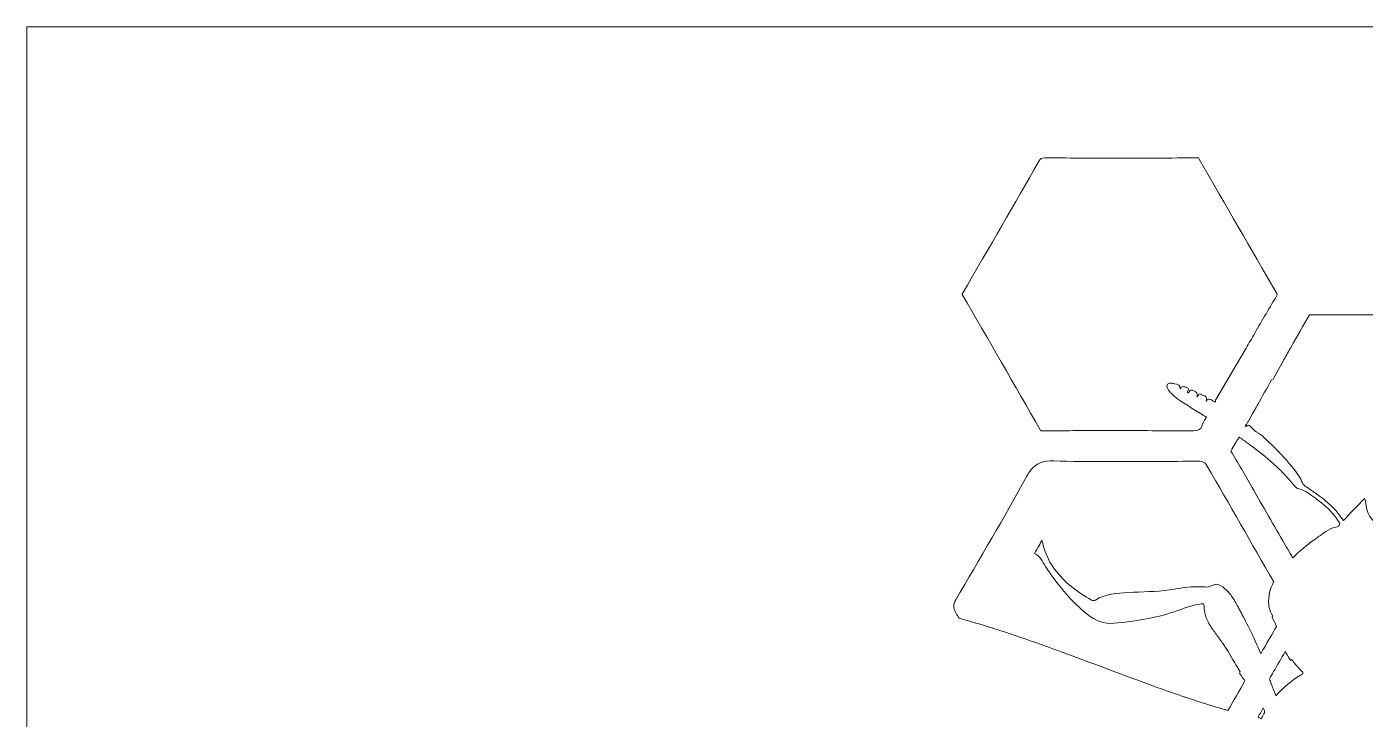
# Model space of a CAD drawing. Extents: x 54 to 4078, y -2000 to -23.
# Drawn here: x 2207.3 to 2650.2, y -268.3 to -39.1 of the extents above; entities that cross this region are included whole.
import ezdxf

# ---------------------------------------------------------------- set-up
doc = ezdxf.new("R2010")
doc.units = 0
doc.header["$MEASUREMENT"] = 0
doc.layers.add('Layer 1', color=7, linetype='Continuous', lineweight=0)

msp = doc.modelspace()

# ---------------------------------------------------------------- linework, layer by layer
at = {"layer": 'Layer 1'}
for points, knots in [([(2207.33, -39.12), (2207.33, -39.12), (2207.33, -960.88), (2207.33, -960.88), (2207.33, -960.88), (3038.67, -960.88), (3038.67, -960.88), (3038.67, -960.88), (3038.67, -39.12), (3038.67, -39.12), (3038.67, -39.12), (2207.33, -39.12), (2207.33, -39.12)], [0, 0, 0, 0, 1, 1, 1, 2, 2, 2, 3, 3, 3, 4, 4, 4, 4]), ([(2542.11, -83.85), (2542.77, -82.7), (2543.05, -82.52), (2544.3, -82.52), (2544.3, -82.52), (2544.35, -82.52), (2544.35, -82.52), (2551.55, -82.57), (2559.27, -82.59), (2567.97, -82.59), (2576.92, -82.59), (2585.72, -82.57), (2594.72, -82.53), (2594.88, -82.53), (2594.98, -82.54), (2595.04, -82.55), (2595.09, -82.61), (2595.16, -82.72), (2595.28, -82.92), (2604.13, -98.39), (2612.43, -112.74), (2620.65, -126.83), (2621.19, -127.76), (2621.15, -127.83), (2620.76, -128.48), (2618.16, -132.72), (2615.65, -137.08), (2613.22, -141.28), (2612.31, -142.88), (2611.4, -144.47), (2610.46, -146.04), (2610.46, -146.04), (2600.71, -162.7), (2600.71, -162.7), (2600.71, -162.7), (2600.65, -163.01), (2600.65, -163.01), (2600.65, -163.01), (2600.65, -163.05), (2600.65, -163.05), (2600.65, -163.15), (2600.61, -163.26), (2600.52, -163.28), (2600.49, -163.29), (2600.46, -163.29), (2600.43, -163.3), (2600.42, -163.3), (2600.42, -163.3), (2600.41, -163.3), (2600.41, -163.3), (2600.36, -163.3), (2600.36, -163.3), (2600.34, -163.29), (2600.32, -163.29), (2600.31, -163.28), (2600.29, -163.27), (2600.27, -163.26), (2600.26, -163.24), (2600.23, -163.23), (2600.22, -163.22), (2600.21, -163.2), (2600.2, -163.18), (2600.19, -163.17), (2600.19, -163.15), (2600.07, -163.05), (2599.91, -162.97), (2599.76, -162.9), (2599.3, -162.67), (2598.85, -162.24), (2598.35, -162.36), (2598.35, -162.36), (2598.34, -162.36), (2598.34, -162.36), (2598.08, -162.42), (2597.82, -162.64), (2597.54, -163.08), (2598.27, -161.28), (2596.88, -161.28), (2596.08, -160.89), (2596.02, -160.85), (2595.96, -160.83), (2595.91, -160.79), (2595.9, -160.78), (2595.88, -160.78), (2595.86, -160.77), (2595.55, -160.59), (2595.35, -160.61), (2595.2, -160.73), (2595.1, -160.95), (2595.01, -161.16), (2594.85, -161.28), (2594.77, -161.43), (2594.68, -161.58), (2594.57, -161.66), (2594.85, -160.47), (2594.42, -159.84), (2593.21, -159.45), (2593.2, -159.45), (2593.18, -159.45), (2593.18, -159.45), (2592.65, -159.28), (2592.35, -159.4), (2592.13, -159.62), (2592.07, -159.72), (2592.01, -159.83), (2591.94, -159.92), (2591.94, -159.92), (2591.92, -159.95), (2591.92, -159.95), (2591.92, -159.95), (2591.9, -159.91), (2591.9, -159.91), (2591.83, -160.03), (2591.77, -160.15), (2591.69, -160.28), (2591.69, -160.28), (2591.66, -160.29), (2591.66, -160.29), (2591.58, -160.21), (2591.4, -160.09), (2591.4, -160.02), (2591.49, -159.47), (2592.15, -158.8), (2591.11, -158.48), (2591.11, -158.48), (2591.11, -158.48), (2591.11, -158.48), (2590.72, -158.38), (2590.33, -158.22), (2589.96, -158.21), (2589.73, -158.2), (2589.52, -158.26), (2589.33, -158.43), (2589.3, -158.52), (2589.26, -158.6), (2589.21, -158.71), (2589.21, -158.65), (2589.22, -158.59), (2589.21, -158.55), (2589.13, -158.67), (2589.05, -158.84), (2588.96, -159.04), (2589.09, -157.7), (2588.17, -157.4), (2587.11, -157.27), (2586.67, -157.21), (2586.19, -157.08), (2585.76, -157.07), (2585.38, -157.07), (2585.05, -157.15), (2584.78, -157.42), (2584.78, -157.42), (2584.76, -157.45), (2584.76, -157.45), (2584.24, -158.4), (2584.95, -159.22), (2585.56, -159.98), (2585.63, -160.09), (2585.78, -160.15), (2585.9, -160.24), (2586.23, -160.62), (2586.6, -160.98), (2586.95, -161.33), (2587.42, -161.77), (2587.91, -162.17), (2588.42, -162.54), (2589.11, -163.07), (2589.86, -163.53), (2590.63, -163.91), (2590.74, -163.97), (2590.86, -164.03), (2590.96, -164.09), (2591.36, -164.38), (2591.74, -164.67), (2592.15, -164.95), (2592.48, -165.16), (2592.82, -165.39), (2593.15, -165.59), (2593.26, -165.65), (2593.36, -165.72), (2593.45, -165.78), (2594.18, -166.24), (2594.92, -166.7), (2595.67, -167.15), (2595.68, -167.15), (2595.71, -167.16), (2595.73, -167.17), (2596.38, -167.57), (2597.03, -167.93), (2597.67, -168.32), (2597.61, -168.43), (2597.54, -168.57), (2597.45, -168.68), (2596.91, -169.62), (2596.36, -170.59), (2596.36, -170.59), (2596.36, -170.59), (2596.29, -170.8), (2596.29, -170.8), (2596.29, -170.8), (2596.27, -170.9), (2596.27, -170.9), (2595.81, -172.33), (2595.35, -172.91), (2592.57, -172.91), (2592.57, -172.91), (2592.28, -172.91), (2592.28, -172.91), (2585.22, -172.82), (2577.72, -172.78), (2568.69, -172.78), (2562.01, -172.78), (2555.19, -172.79), (2548.63, -172.82), (2548.63, -172.82), (2543.28, -172.84), (2543.28, -172.84), (2543.06, -172.84), (2542.94, -172.83), (2542.88, -172.8), (2542.85, -172.77), (2542.79, -172.68), (2542.68, -172.52), (2534.21, -157.77), (2525.53, -142.7), (2516.86, -127.74), (2516.86, -127.72), (2516.84, -127.7), (2516.83, -127.66), (2526.22, -111.47), (2534.06, -97.97), (2542.11, -83.85)], [0, 0, 0, 0, 1, 1, 1, 2, 2, 2, 3, 3, 3, 4, 4, 4, 5, 5, 5, 6, 6, 6, 7, 7, 7, 8, 8, 8, 9, 9, 9, 10, 10, 10, 11, 11, 11, 12, 12, 12, 13, 13, 13, 14, 14, 14, 15, 15, 15, 16, 16, 16, 17, 17, 17, 18, 18, 18, 19, 19, 19, 20, 20, 20, 21, 21, 21, 22, 22, 22, 23, 23, 23, 24, 24, 24, 25, 25, 25, 26, 26, 26, 27, 27, 27, 28, 28, 28, 29, 29, 29, 30, 30, 30, 31, 31, 31, 32, 32, 32, 33, 33, 33, 34, 34, 34, 35, 35, 35, 36, 36, 36, 37, 37, 37, 38, 38, 38, 39, 39, 39, 40, 40, 40, 41, 41, 41, 42, 42, 42, 43, 43, 43, 44, 44, 44, 45, 45, 45, 46, 46, 46, 47, 47, 47, 48, 48, 48, 49, 49, 49, 50, 50, 50, 51, 51, 51, 52, 52, 52, 53, 53, 53, 54, 54, 54, 55, 55, 55, 56, 56, 56, 57, 57, 57, 58, 58, 58, 59, 59, 59, 60, 60, 60, 61, 61, 61, 62, 62, 62, 63, 63, 63, 64, 64, 64, 65, 65, 65, 66, 66, 66, 67, 67, 67, 68, 68, 68, 69, 69, 69, 70, 70, 70, 71, 71, 71, 72, 72, 72, 73, 73, 73, 74, 74, 74, 75, 75, 75, 76, 76, 76, 77, 77, 77, 77]), ([(2623.27, -149.29), (2623.27, -149.29), (2623.31, -149.24), (2623.31, -149.24), (2623.31, -149.24), (2623.38, -149.11), (2623.38, -149.11), (2624.13, -147.79), (2624.9, -146.47), (2625.65, -145.15), (2627.67, -141.65), (2629.77, -138.03), (2631.79, -134.42), (2639.22, -134.43), (2646.66, -134.45), (2654.11, -134.45), (2664.65, -134.45), (2674.43, -134.43), (2684.02, -134.41), (2684.06, -134.47), (2684.11, -134.55), (2684.17, -134.67), (2691.05, -146.59), (2697.8, -158.29), (2704.34, -169.58), (2704.31, -169.59), (2704.28, -169.61), (2704.24, -169.64), (2704.07, -169.77), (2703.9, -169.91), (2703.84, -170.11), (2703.73, -170.35), (2703.77, -170.66), (2703.98, -171.11), (2703.86, -171.03), (2703.7, -170.97), (2703.56, -170.95), (2703.58, -171.1), (2703.63, -171.27), (2703.73, -171.47), (2703.06, -171.08), (2702.17, -171.27), (2701.6, -171.74), (2701.53, -171.79), (2701.46, -171.85), (2701.41, -171.91), (2701.32, -172.09), (2701.26, -172.28), (2701.23, -172.47), (2701.22, -172.6), (2701.27, -172.73), (2701.29, -172.86), (2701.19, -172.85), (2701.1, -172.89), (2701.03, -172.85), (2701.02, -172.84), (2700.99, -172.84), (2700.98, -172.83), (2700.96, -172.96), (2701.02, -173.09), (2701.04, -173.22), (2700.94, -173.22), (2700.85, -173.23), (2700.78, -173.21), (2700.45, -173.01), (2700.19, -172.97), (2699.97, -173.03), (2699.55, -173.15), (2699.27, -173.65), (2698.96, -173.97), (2698.93, -173.99), (2698.9, -174.03), (2698.88, -174.05), (2697.79, -174.99), (2696.68, -175.92), (2695.63, -176.9), (2694.77, -177.68), (2693.93, -178.48), (2693.15, -179.34), (2691.9, -180.67), (2690.61, -181.99), (2689.4, -183.38), (2688.76, -184.11), (2688.13, -184.88), (2687.55, -185.65), (2686.6, -186.95), (2685.77, -188.34), (2685.11, -189.85), (2685.04, -190.03), (2684.93, -190.17), (2684.82, -190.29), (2684.61, -190.68), (2684.29, -190.9), (2683.95, -191.11), (2683.61, -191.35), (2683.26, -191.59), (2682.9, -191.84), (2679.02, -194.52), (2675.17, -197.26), (2672.35, -201.12), (2672.3, -201.18), (2672.24, -201.26), (2672.2, -201.33), (2671.99, -201.62), (2671.8, -201.93), (2671.61, -202.26), (2671.6, -202.24), (2671.59, -202.23), (2671.59, -202.23), (2671.51, -202.35), (2671.42, -202.47), (2671.36, -202.59), (2670.11, -201.3), (2668.98, -200.07), (2667.82, -198.88), (2666.69, -197.76), (2665.56, -196.65), (2664.34, -195.47), (2664.11, -196.71), (2663.92, -197.9), (2663.63, -199.07), (2663.38, -200.04), (2662.96, -200.9), (2662.4, -201.61), (2661.61, -202.8), (2660.44, -203.65), (2658.91, -204.09), (2655.11, -205.22), (2651.36, -202.6), (2650.66, -198.42), (2650.49, -197.4), (2650.48, -196.34), (2649.95, -195.23), (2647.58, -197.73), (2645.31, -200.12), (2642.98, -202.57), (2642.4, -201.78), (2641.84, -200.98), (2641.24, -200.22), (2639.21, -197.62), (2636.7, -195.6), (2634.08, -193.72), (2632.98, -192.93), (2631.86, -192.17), (2630.76, -191.4), (2630.24, -191.03), (2629.61, -190.77), (2629.4, -190.09), (2628.86, -188.38), (2627.73, -186.98), (2626.65, -185.59), (2625.76, -184.47), (2624.85, -183.36), (2623.9, -182.28), (2622.95, -181.22), (2621.97, -180.18), (2620.96, -179.15), (2620.67, -178.85), (2620.38, -178.55), (2620.08, -178.27), (2619.41, -177.6), (2618.76, -176.96), (2618.07, -176.34), (2617.22, -175.57), (2616.43, -174.65), (2615.51, -174.04), (2615.4, -173.97), (2615.29, -173.9), (2615.16, -173.83), (2615.08, -173.77), (2614.97, -173.72), (2614.88, -173.67), (2613.74, -173.14), (2613.1, -172.22), (2612.29, -171.43), (2612.13, -171.28), (2611.98, -171.18), (2611.86, -171.12), (2611.6, -171.01), (2611.36, -171.03), (2611.13, -171.12), (2611.13, -171.12), (2611.13, -171.14), (2611.13, -171.14), (2610.95, -171.21), (2610.79, -171.33), (2610.61, -171.47), (2610.49, -171.21), (2610.7, -171.01), (2610.83, -170.8), (2610.83, -170.8), (2610.83, -170.8), (2610.84, -170.79), (2610.86, -170.76), (2610.88, -170.72), (2610.92, -170.71), (2611.01, -170.57), (2611.13, -170.42), (2611.15, -170.28), (2611.33, -170.03), (2611.51, -169.77), (2611.66, -169.47), (2612.22, -168.46), (2612.82, -167.42), (2613.38, -166.42), (2613.38, -166.42), (2614.09, -165.17), (2614.09, -165.17), (2614.09, -165.17), (2614.46, -164.48), (2614.46, -164.48), (2614.46, -164.48), (2614.65, -164.17), (2614.65, -164.17), (2616.16, -161.45), (2617.69, -158.72), (2619.23, -155.99), (2619.23, -155.99), (2619.71, -155.72), (2619.71, -155.72), (2619.71, -155.72), (2623.23, -149.35), (2623.23, -149.35), (2623.23, -149.35), (2623.27, -149.29), (2623.27, -149.29)], [0, 0, 0, 0, 1, 1, 1, 2, 2, 2, 3, 3, 3, 4, 4, 4, 5, 5, 5, 6, 6, 6, 7, 7, 7, 8, 8, 8, 9, 9, 9, 10, 10, 10, 11, 11, 11, 12, 12, 12, 13, 13, 13, 14, 14, 14, 15, 15, 15, 16, 16, 16, 17, 17, 17, 18, 18, 18, 19, 19, 19, 20, 20, 20, 21, 21, 21, 22, 22, 22, 23, 23, 23, 24, 24, 24, 25, 25, 25, 26, 26, 26, 27, 27, 27, 28, 28, 28, 29, 29, 29, 30, 30, 30, 31, 31, 31, 32, 32, 32, 33, 33, 33, 34, 34, 34, 35, 35, 35, 36, 36, 36, 37, 37, 37, 38, 38, 38, 39, 39, 39, 40, 40, 40, 41, 41, 41, 42, 42, 42, 43, 43, 43, 44, 44, 44, 45, 45, 45, 46, 46, 46, 47, 47, 47, 48, 48, 48, 49, 49, 49, 50, 50, 50, 51, 51, 51, 52, 52, 52, 53, 53, 53, 54, 54, 54, 55, 55, 55, 56, 56, 56, 57, 57, 57, 58, 58, 58, 59, 59, 59, 60, 60, 60, 61, 61, 61, 62, 62, 62, 63, 63, 63, 64, 64, 64, 65, 65, 65, 66, 66, 66, 67, 67, 67, 68, 68, 68, 69, 69, 69, 70, 70, 70, 71, 71, 71, 72, 72, 72, 73, 73, 73, 74, 74, 74, 75, 75, 75, 75]), ([(2628.07, -213.18), (2627.43, -213.74), (2626.83, -214.3), (2626.22, -214.89), (2626.22, -214.89), (2626.18, -214.82), (2626.18, -214.82), (2626.18, -214.82), (2626.17, -214.83), (2626.17, -214.83), (2625.91, -214.39), (2625.65, -213.93), (2625.4, -213.49), (2625.4, -213.49), (2625.36, -213.42), (2625.36, -213.42), (2624.79, -212.42), (2624.2, -211.43), (2623.65, -210.47), (2620.06, -204.28), (2616.35, -197.9), (2612.78, -191.57), (2611.63, -189.52), (2610.4, -187.47), (2609.22, -185.49), (2608.06, -183.55), (2606.85, -181.54), (2605.72, -179.54), (2606.19, -178.77), (2606.65, -177.99), (2607.11, -177.22), (2607.47, -176.62), (2607.82, -176.03), (2608.16, -175.46), (2608.16, -175.46), (2608.28, -175.28), (2608.28, -175.28), (2608.28, -175.28), (2608.49, -174.92), (2608.49, -174.92), (2608.55, -174.96), (2608.6, -174.99), (2608.65, -175.03), (2609.63, -175.72), (2610.61, -176.41), (2611.58, -177.11), (2612.1, -177.49), (2612.61, -177.89), (2613.13, -178.27), (2615.82, -180.29), (2618.41, -182.41), (2620.86, -184.71), (2621.3, -185.1), (2621.72, -185.52), (2622.15, -185.93), (2623.69, -187.47), (2625.18, -189.08), (2626.58, -190.79), (2627.05, -191.38), (2627.63, -191.92), (2628.35, -192.09), (2630.42, -192.61), (2632.04, -193.93), (2633.7, -195.14), (2634.42, -195.66), (2635.13, -196.2), (2635.83, -196.76), (2637.96, -198.49), (2639.88, -200.47), (2641.41, -202.83), (2641.83, -203.47), (2641.9, -203.9), (2641.49, -204.15), (2641.43, -204.47), (2641.11, -204.66), (2640.47, -204.73), (2640.46, -204.73), (2640.45, -204.74), (2640.44, -204.74), (2639.2, -204.9), (2638.13, -205.49), (2637.13, -206.22), (2636.35, -206.77), (2635.56, -207.33), (2634.77, -207.88), (2634.54, -208.04), (2634.3, -208.21), (2634.07, -208.38), (2632.91, -209.2), (2631.78, -210.03), (2630.69, -210.95), (2630.69, -210.95), (2630.68, -210.95), (2630.67, -210.96), (2630.49, -211.1), (2630.32, -211.26), (2630.15, -211.4), (2629.44, -211.99), (2628.74, -212.59), (2628.07, -213.18)], [0, 0, 0, 0, 1, 1, 1, 2, 2, 2, 3, 3, 3, 4, 4, 4, 5, 5, 5, 6, 6, 6, 7, 7, 7, 8, 8, 8, 9, 9, 9, 10, 10, 10, 11, 11, 11, 12, 12, 12, 13, 13, 13, 14, 14, 14, 15, 15, 15, 16, 16, 16, 17, 17, 17, 18, 18, 18, 19, 19, 19, 20, 20, 20, 21, 21, 21, 22, 22, 22, 23, 23, 23, 24, 24, 24, 25, 25, 25, 26, 26, 26, 27, 27, 27, 28, 28, 28, 29, 29, 29, 30, 30, 30, 31, 31, 31, 32, 32, 32, 33, 33, 33, 33]), ([(2514.74, -228.8), (2522.65, -215.2), (2530.7, -201.65), (2538.27, -187.84), (2538.63, -187.15), (2539.01, -186.57), (2539.4, -186.05), (2539.42, -186.02), (2539.45, -185.97), (2539.48, -185.93), (2541.36, -183.49), (2543.61, -182.72), (2547.13, -182.84), (2558.69, -183.18), (2570.27, -183.03), (2581.84, -183.03), (2586.04, -183.04), (2590.23, -182.91), (2594.44, -182.9), (2595.83, -182.9), (2597.08, -182.96), (2597.96, -184.53), (2605.26, -197.33), (2612.61, -210.08), (2619.96, -222.83), (2619.9, -222.97), (2619.83, -223.09), (2619.74, -223.22), (2619.67, -223.36), (2619.61, -223.51), (2619.54, -223.65), (2619.49, -223.72), (2619.45, -223.82), (2619.41, -223.9), (2618.99, -224.79), (2618.65, -225.7), (2618.4, -226.6), (2618.44, -226.67), (2618.48, -226.74), (2618.53, -226.8), (2618.18, -228.32), (2618.11, -229.83), (2618.44, -231.33), (2618.44, -231.34), (2618.45, -231.35), (2618.45, -231.36), (2618.66, -232.3), (2619.03, -233.23), (2619.59, -234.15), (2619.51, -234.28), (2619.42, -234.4), (2619.36, -234.53), (2619.95, -235.54), (2620.45, -236.57), (2620.88, -237.59), (2619.46, -240.03), (2618.05, -242.47), (2616.63, -244.9), (2616.3, -245.48), (2615.96, -246.05), (2615.63, -246.64), (2614.81, -244.62), (2613.93, -242.65), (2612.99, -240.67), (2612.99, -240.65), (2612.98, -240.65), (2612.98, -240.64), (2612.55, -239.73), (2612.11, -238.83), (2611.65, -237.91), (2611.59, -237.77), (2611.51, -237.61), (2611.43, -237.47), (2610.9, -236.42), (2610.36, -235.38), (2609.82, -234.34), (2609.43, -233.6), (2609.05, -232.88), (2608.65, -232.14), (2608.41, -231.71), (2608.18, -231.27), (2607.94, -230.83), (2607.91, -230.78), (2607.9, -230.72), (2607.86, -230.67), (2607.79, -230.53), (2607.69, -230.38), (2607.61, -230.22), (2607.29, -229.6), (2606.93, -228.99), (2606.55, -228.4), (2606.19, -227.84), (2605.82, -227.3), (2605.4, -226.79), (2604.71, -225.96), (2603.93, -225.16), (2603.04, -224.51), (2601.96, -223.72), (2600.8, -223.27), (2599.63, -224.02), (2598.79, -224.53), (2597.98, -224.59), (2597.11, -224.53), (2596.69, -224.49), (2596.29, -224.47), (2595.88, -224.47), (2595.15, -224.43), (2594.43, -224.45), (2593.7, -224.47), (2590.93, -224.59), (2588.22, -225.08), (2585.49, -225.48), (2580.94, -226.18), (2576.34, -226.08), (2571.77, -226.38), (2568.03, -226.64), (2564.26, -226.8), (2560.93, -228.85), (2560.49, -229.11), (2560.11, -229.15), (2559.68, -228.9), (2554.96, -226.24), (2550.67, -223.03), (2547.4, -218.65), (2547.08, -218.22), (2546.77, -217.77), (2546.47, -217.3), (2544.88, -214.78), (2543.88, -211.99), (2543.24, -209.09), (2543.19, -209.17), (2543.15, -209.27), (2543.1, -209.36), (2542.84, -209.84), (2542.55, -210.33), (2542.28, -210.8), (2541.77, -211.67), (2541.26, -212.55), (2540.76, -213.43), (2541.13, -213.49), (2541.48, -213.78), (2541.88, -214.15), (2543.36, -215.53), (2544.09, -217.4), (2545.2, -219.01), (2545.27, -219.09), (2545.32, -219.15), (2545.36, -219.23), (2549.09, -224.47), (2553.04, -229.42), (2558.15, -233.52), (2560.95, -235.74), (2563.78, -236.83), (2567.07, -236.54), (2573.83, -235.95), (2580.54, -234.91), (2587.03, -232.72), (2589.94, -231.72), (2592.86, -230.62), (2595.93, -230.12), (2596.63, -230.01), (2596.91, -230.05), (2596.9, -230.84), (2596.88, -232.83), (2597.43, -234.61), (2598.32, -236.28), (2598.57, -236.76), (2598.84, -237.22), (2599.13, -237.67), (2599.29, -237.9), (2599.43, -238.15), (2599.6, -238.36), (2600.33, -239.41), (2601.08, -240.45), (2601.83, -241.47), (2602.09, -241.83), (2602.36, -242.2), (2602.61, -242.55), (2602.82, -242.84), (2603.03, -243.12), (2603.22, -243.4), (2603.48, -243.78), (2603.73, -244.15), (2603.97, -244.52), (2604.59, -245.46), (2605.16, -246.42), (2605.73, -247.4), (2605.81, -247.52), (2605.88, -247.65), (2605.95, -247.78), (2606.44, -248.62), (2606.92, -249.47), (2607.42, -250.33), (2607.43, -250.34), (2607.43, -250.34), (2607.44, -250.35), (2607.9, -251.12), (2608.36, -251.9), (2608.85, -252.65), (2608.78, -252.78), (2608.69, -252.9), (2608.63, -253.03), (2609.01, -253.64), (2609.4, -254.22), (2609.84, -254.79), (2610.04, -255.07), (2610.22, -255.34), (2610.42, -255.62), (2608.54, -258.89), (2606.65, -262.15), (2604.78, -265.42), (2603.04, -264.93), (2601.32, -264.42), (2599.6, -263.9), (2599.58, -263.89), (2599.57, -263.89), (2599.56, -263.88), (2598.73, -263.62), (2597.91, -263.36), (2597.11, -263.11), (2596.96, -263.08), (2596.84, -263.03), (2596.69, -262.98), (2595.73, -262.67), (2594.78, -262.38), (2593.82, -262.05), (2593.13, -261.83), (2592.44, -261.6), (2591.76, -261.38), (2591.41, -261.26), (2591.07, -261.15), (2590.72, -261.03), (2590.65, -261.01), (2590.61, -260.98), (2590.54, -260.97), (2589.17, -260.51), (2587.82, -260.04), (2586.46, -259.57), (2586.02, -259.4), (2585.58, -259.26), (2585.13, -259.09), (2574.24, -255.28), (2563.49, -251.09), (2552.66, -247.11), (2549.92, -246.1), (2547.18, -245.09), (2544.43, -244.11), (2541.3, -242.98), (2538.15, -241.88), (2535.01, -240.8), (2534.59, -240.66), (2534.15, -240.52), (2533.73, -240.38), (2533.11, -240.16), (2532.49, -239.96), (2531.88, -239.76), (2530.49, -239.29), (2529.1, -238.84), (2527.7, -238.4), (2527.4, -238.3), (2527.09, -238.21), (2526.79, -238.1), (2525.51, -237.71), (2524.21, -237.32), (2522.93, -236.92), (2521.57, -236.53), (2520.19, -236.12), (2518.82, -235.73), (2517.82, -235.46), (2516.81, -235.18), (2515.8, -234.91), (2515.43, -234.28), (2515.07, -233.66), (2514.7, -233.04), (2513.8, -231.47), (2513.86, -230.3), (2514.74, -228.8)], [0, 0, 0, 0, 1, 1, 1, 2, 2, 2, 3, 3, 3, 4, 4, 4, 5, 5, 5, 6, 6, 6, 7, 7, 7, 8, 8, 8, 9, 9, 9, 10, 10, 10, 11, 11, 11, 12, 12, 12, 13, 13, 13, 14, 14, 14, 15, 15, 15, 16, 16, 16, 17, 17, 17, 18, 18, 18, 19, 19, 19, 20, 20, 20, 21, 21, 21, 22, 22, 22, 23, 23, 23, 24, 24, 24, 25, 25, 25, 26, 26, 26, 27, 27, 27, 28, 28, 28, 29, 29, 29, 30, 30, 30, 31, 31, 31, 32, 32, 32, 33, 33, 33, 34, 34, 34, 35, 35, 35, 36, 36, 36, 37, 37, 37, 38, 38, 38, 39, 39, 39, 40, 40, 40, 41, 41, 41, 42, 42, 42, 43, 43, 43, 44, 44, 44, 45, 45, 45, 46, 46, 46, 47, 47, 47, 48, 48, 48, 49, 49, 49, 50, 50, 50, 51, 51, 51, 52, 52, 52, 53, 53, 53, 54, 54, 54, 55, 55, 55, 56, 56, 56, 57, 57, 57, 58, 58, 58, 59, 59, 59, 60, 60, 60, 61, 61, 61, 62, 62, 62, 63, 63, 63, 64, 64, 64, 65, 65, 65, 66, 66, 66, 67, 67, 67, 68, 68, 68, 69, 69, 69, 70, 70, 70, 71, 71, 71, 72, 72, 72, 73, 73, 73, 74, 74, 74, 75, 75, 75, 76, 76, 76, 77, 77, 77, 78, 78, 78, 79, 79, 79, 80, 80, 80, 81, 81, 81, 82, 82, 82, 83, 83, 83, 84, 84, 84, 85, 85, 85, 86, 86, 86, 87, 87, 87, 88, 88, 88, 89, 89, 89, 90, 90, 90, 91, 91, 91, 92, 92, 92, 92]), ([(2629.47, -253.29), (2629.47, -253.29), (2628.79, -253.72), (2628.79, -253.72), (2625.76, -255.58), (2623.13, -257.9), (2620.61, -260.51), (2620.54, -260.28), (2620.44, -260.05), (2620.36, -259.84), (2619.84, -258.42), (2619.28, -257.09), (2618.82, -255.76), (2618.71, -255.47), (2618.63, -255.18), (2618.54, -254.9), (2618.99, -254.1), (2619.45, -253.32), (2619.91, -252.53), (2621.18, -250.32), (2622.45, -248.11), (2623.72, -245.9), (2623.85, -246.14), (2623.96, -246.35), (2624.1, -246.59), (2624.55, -247.35), (2625.05, -248.1), (2625.59, -248.83), (2625.65, -248.7), (2625.73, -248.58), (2625.81, -248.43), (2626.03, -248.73), (2626.26, -249.03), (2626.48, -249.32), (2627.4, -250.47), (2628.4, -251.57), (2629.44, -252.65), (2629.54, -252.76), (2629.63, -252.84), (2629.73, -252.95), (2629.61, -253.02), (2629.47, -253.09), (2629.36, -253.16), (2629.4, -253.22), (2629.43, -253.26), (2629.47, -253.29)], [0, 0, 0, 0, 1, 1, 1, 2, 2, 2, 3, 3, 3, 4, 4, 4, 5, 5, 5, 6, 6, 6, 7, 7, 7, 8, 8, 8, 9, 9, 9, 10, 10, 10, 11, 11, 11, 12, 12, 12, 13, 13, 13, 14, 14, 14, 15, 15, 15, 15]), ([(2614.79, -267.54), (2615.28, -266.7), (2615.78, -265.84), (2616.27, -264.98), (2616.35, -264.84), (2616.41, -264.72), (2616.49, -264.59), (2616.57, -264.72), (2616.63, -264.83), (2616.68, -264.95), (2616.88, -265.3), (2616.95, -265.59), (2616.91, -265.9), (2616.9, -266.09), (2616.82, -266.29), (2616.67, -266.53), (2616.36, -267.08), (2616.05, -267.62), (2615.74, -268.18), (2615.72, -268.17), (2615.71, -268.16), (2615.69, -268.15), (2615.67, -268.15), (2615.65, -268.14), (2615.63, -268.12), (2615.34, -267.96), (2615.06, -267.76), (2614.79, -267.54)], [0, 0, 0, 0, 1, 1, 1, 2, 2, 2, 3, 3, 3, 4, 4, 4, 5, 5, 5, 6, 6, 6, 7, 7, 7, 8, 8, 8, 9, 9, 9, 9])]:
    msp.add_open_spline(points, degree=3, knots=knots, dxfattribs=at)

doc.saveas('drawing.dxf')
